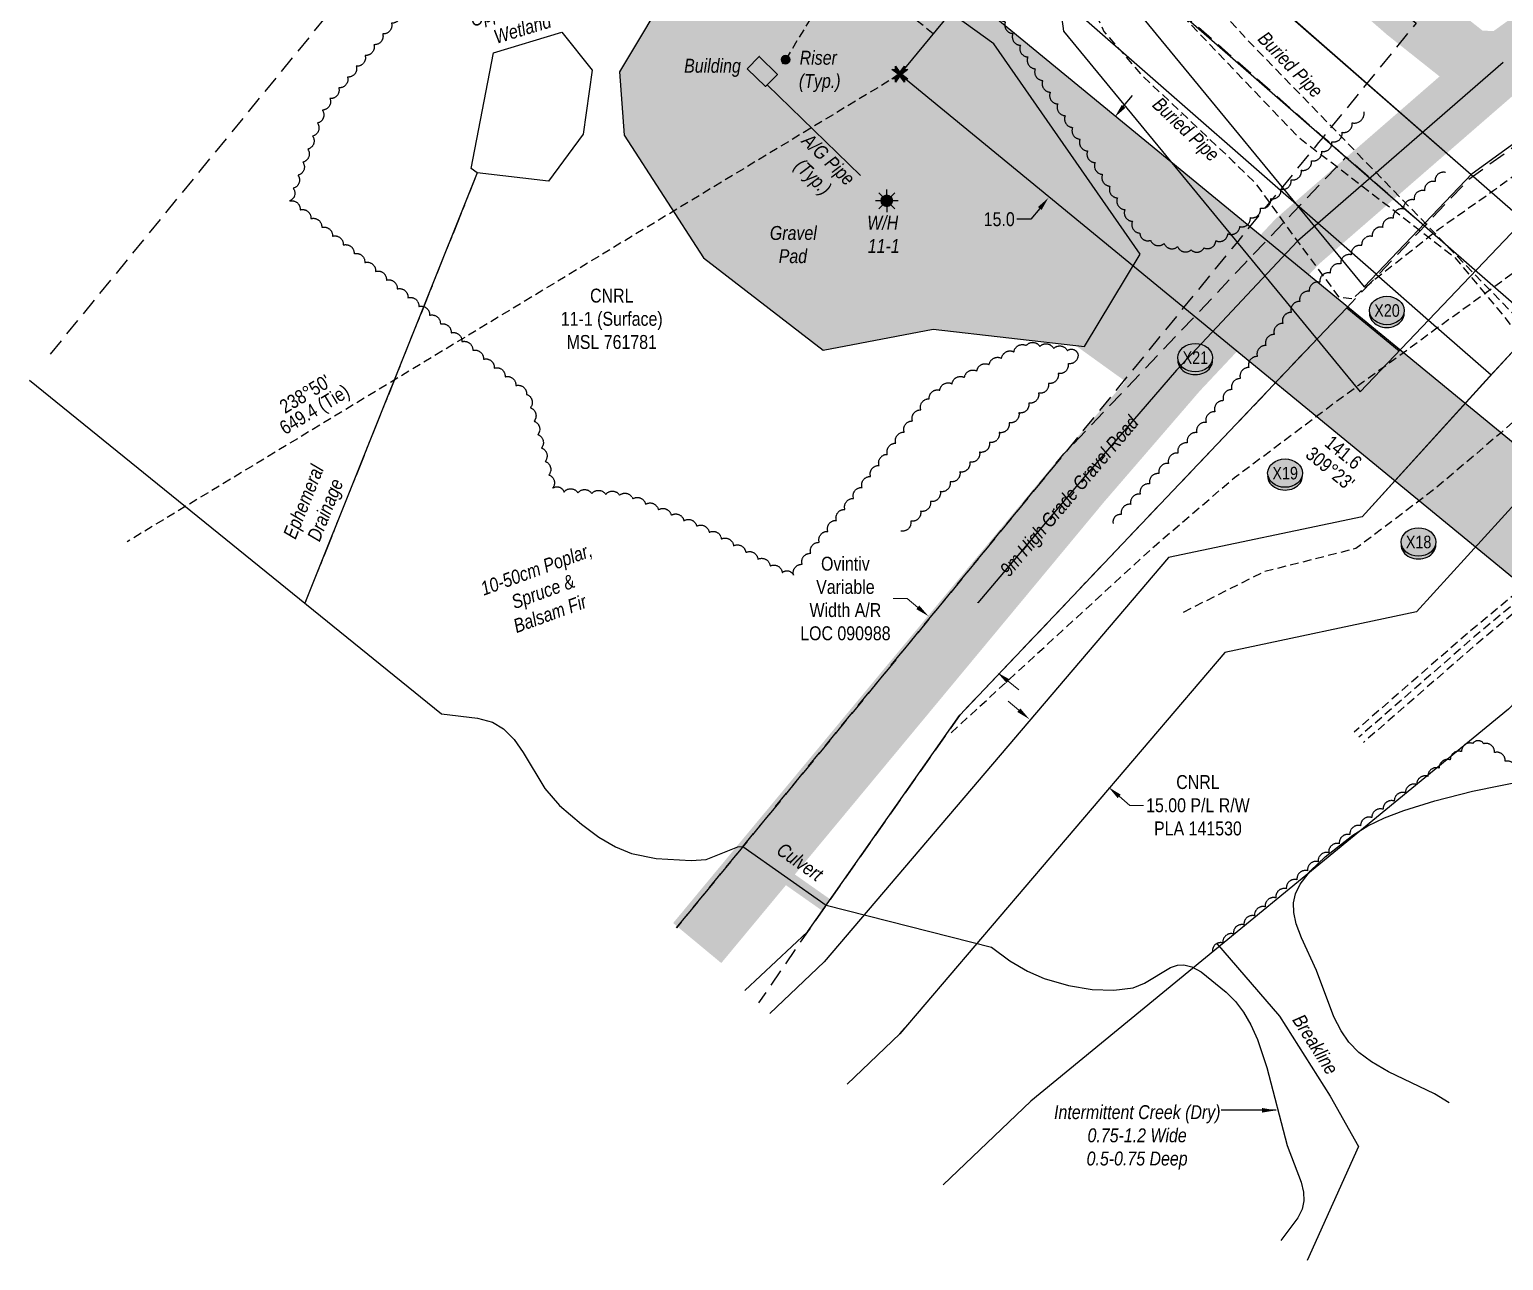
# Model space of a CAD drawing. Extents: x 391856 to 401992, y 6055951 to 6064954.
# Drawn here: x 391856 to 392916, y 6060136 to 6061021 of the extents above; entities that cross this region are included whole.
import ezdxf
from ezdxf.enums import TextEntityAlignment as Align

# ---------------------------------------------------------------- set-up
doc = ezdxf.new("R2010")
doc.units = 0
doc.header["$LTSCALE"] = 5
doc.header["$PDSIZE"] = 0.5
for name, pattern in [('0', [1, 1, 0]), ('foc-ACCESSROAD', [3.75, 2.5, -1.25]), ('foc-TIELINE', [1.875, 1.25, -0.625]), ('foc-TOPO-ephemeral', [6.25, 3.125, -0.625, 0.625, -0.625, 0.625, -0.625]), ('UG_PIPE', [1.875, 1.25, -0.625])]:
    doc.linetypes.add(name, pattern=pattern)
doc.layers.get('Defpoints').update_dxf_attribs({"color": 9})
for name, color, linetype, lineweight in [('AS-GENERAL', 48, 'Continuous', 18), ('C-RW-T', 13, 'Continuous', 9), ('C-WS-T', 13, 'Continuous', 9), ('F-AR-T', 190, 'Continuous', 9), ('F-WS-T', 190, 'Continuous', 9), ('T-TEXT', 48, 'Continuous', 18)]:
    doc.layers.add(name, color=color, linetype=linetype, lineweight=lineweight)
for name, color, linetype, true_color in [('AS-PIPE-AG', 7, 'Continuous', 0x7d00fa), ('AS-PIPE-AG-T', 7, 'Continuous', 0x7d00fa), ('AS-STRUCTURE-H', 7, 'Continuous', 0xa8a8a8), ('AS-STRUCTURE-T', 7, 'Continuous', 0x454545)]:
    doc.layers.add(name, color=color, linetype=linetype, true_color=true_color)
for name, color, linetype in [('AS-PIPE-UG', 44, 'UG_PIPE'), ('AS-PIPE-UG-T', 44, 'Continuous'), ('AS-ROADS', 254, 'Continuous'), ('AS-SYMBOL', 7, 'Continuous'), ('C-RW', 13, 'Continuous'), ('C-WS', 13, 'foc-ACCESSROAD'), ('C-WS-S', 8, 'Continuous'), ('F-AR', 190, 'foc-ACCESSROAD'), ('F-RW', 190, 'Continuous'), ('L-BD', 7, 'Continuous'), ('L-BD1', 253, 'Continuous'), ('L-MON', 1, 'Continuous'), ('L-TIE', 7, 'foc-TIELINE'), ('P-CROSSINGS', 250, 'Continuous'), ('P-PROPOSED', 10, 'Continuous'), ('P-PROPOSED-H', 21, 'Continuous'), ('P-TXT', 4, 'Continuous'), ('T-BUSH', 110, '0'), ('T-BUSH-T', 110, 'Continuous'), ('T-CREEK', 160, 'Continuous'), ('T-DRAW', 143, 'foc-TOPO-ephemeral'), ('T-SLOPE', 48, 'Continuous'), ('T-WATER-T', 170, 'Continuous'), ('WETLAND', 143, 'Continuous'), ('WETLAND-T', 146, 'Continuous')]:
    doc.layers.add(name, color=color, linetype=linetype)
doc.layers.add('AS-STRUCTURE', color=7, linetype='Continuous', lineweight=30, true_color=0x595959)
doc.styles.add('80CG', font='ARIALN.TTF', dxfattribs={"height": 10})
doc.styles.add('80L', font='ARIALN.TTF', dxfattribs={"height": 10})
doc.styles.add('Crossing', font='ARIALN.TTF', dxfattribs={"height": 10})
doc.styles.add('foc-LtypeFont', font='ARIALN.TTF', dxfattribs={"height": 7.35})
doc.linetypes.add('foc-TOPO-flowdirection-NOLINE', pattern='A,0,[">",foc-LtypeFont,S=0.3,R=0,X=0,Y=-0.945],-20,[">",foc-LtypeFont,S=0.3,R=0,X=0,Y=-0.945],0', length=20)
doc.dimstyles.new('Compass 5 000', dxfattribs={"dimscale": 5, "dimtxt": 9, "dimasz": 2, "dimexe": 0.2, "dimexo": 0.0625, "dimgap": 0.5, "dimtad": 0, "dimtih": 1, "dimtoh": 1, "dimzin": 0, "dimdsep": 46, "dimtxsty": '80CG', "dimcen": 0.1, "dimse1": 1, "dimse2": 1, "dimclrd": 256, "dimclrt": 256, "dimaunit": 1, "dimadec": 4, "dimazin": 0, "dimtfac": 0.06, "dimtofl": 0, "dimtmove": 0, "dimatfit": 1, "dimfxl": 0.2, "dimtolj": 1, "dimtzin": 0, "dimlwd": -1, "dimarcsym": 0})

# ---------------------------------------------------------------- blocks, each defined once
blk = doc.blocks.new('*D104')
at = {"layer": 'C-RW-T', "transparency": 16777216}
for p, q in [((392567.5, 6060531.6), (392559.9, 6060538.1)), ((392639.6, 6060469.7), (392647.2, 6060463.2)), ((392647.2, 6060463.2), (392657.2, 6060463.2))]:
    blk.add_line(p, q, dxfattribs=at)
for points in [[(392568.6, 6060532.8), (392566.4, 6060530.3), (392575.1, 6060525.1)], [(392640.7, 6060470.9), (392638.5, 6060468.4), (392632, 6060476.2)]]:
    blk.add_solid(points, dxfattribs=at)
at = {"layer": 'Defpoints', "color": 0, "transparency": 16777216}
for p in [(392591.1, 6060543.7), (392648, 6060494.8), (392632, 6060476.2)]:
    blk.add_point(p, dxfattribs=at)
at = {"layer": 'C-RW-T', "transparency": 16777216, "insert": (392696.2, 6060463.2), "char_height": 10, "attachment_point": 5, "style": '80CG'}
blk.add_mtext('\\A1;CNRL\\P15.00 P/L R/W\\PPLA 141530', dxfattribs=at)
blk = doc.blocks.new('*D110')
at = {"layer": 'Defpoints', "color": 0, "transparency": 16777216}
for p in [(392502.6, 6060599.1), (392502.6, 6060599.1), (392552, 6060558.7)]:
    blk.add_point(p, dxfattribs=at)
at = {"layer": 'F-AR-T', "transparency": 16777216}
for p, q in [((392487.1, 6060611.8), (392477.1, 6060611.8)), ((392494.9, 6060605.5), (392487.1, 6060611.8)), ((392559.8, 6060552.4), (392567.5, 6060546.1))]:
    blk.add_line(p, q, dxfattribs=at)
for points in [[(392495.9, 6060606.8), (392493.8, 6060604.2), (392502.6, 6060599.1)], [(392560.8, 6060553.7), (392558.7, 6060551.1), (392552, 6060558.7)]]:
    blk.add_solid(points, dxfattribs=at)
at = {"layer": 'F-AR-T', "transparency": 16777216, "insert": (392442.8, 6060611.8), "char_height": 10, "attachment_point": 5, "style": '80CG'}
blk.add_mtext('\\A1;Ovintiv\\PVariable\\PWidth A/R\\PLOC 090988', dxfattribs=at)
blk = doc.blocks.new('*D149')
at = {"layer": 'Defpoints', "color": 0, "transparency": 16777216}
for p in [(392684.1, 6060918.7), (392588.8, 6060899.9), (392636.5, 6060860.7)]:
    blk.add_point(p, dxfattribs=at)
at = {"layer": 'P-TXT', "transparency": 16777216}
for p, q in [((392642.8, 6060965.6), (392649.1, 6060973.3)), ((392582.5, 6060892.2), (392576.1, 6060884.4)), ((392576.1, 6060884.4), (392566.1, 6060884.4))]:
    blk.add_line(p, q, dxfattribs=at)
for points in [[(392641.5, 6060966.6), (392644.1, 6060964.5), (392636.4, 6060957.8)], [(392581.2, 6060893.2), (392583.8, 6060891.1), (392588.8, 6060899.9)]]:
    blk.add_solid(points, dxfattribs=at)
at = {"layer": 'P-TXT', "transparency": 16777216, "insert": (392553.4, 6060884.4), "char_height": 10, "attachment_point": 5, "style": '80CG'}
blk.add_mtext('\\A1;15.0', dxfattribs=at)
blk = doc.blocks.new('RISER')
h = blk.add_hatch(color=255)
h.dxf.hatch_style = 1
edge = h.paths.add_edge_path()
edge.add_arc((0, 0), 0.7, 0, 360)
blk.add_hatch(color=13).paths.add_polyline_path([(0.58, -0.15), (-0.58, -0.15, 0.774597)])
at = {"color": 13}
blk.add_line((-0.58, -0.15), (0.58, -0.15), dxfattribs=at)
blk.add_circle((0, 0), 0.6, dxfattribs=at)
blk = doc.blocks.new('GAS')
h = blk.add_hatch(color=255)
h.dxf.hatch_style = 1
edge = h.paths.add_edge_path()
edge.add_arc((0, 0), 0.9, 0, 360)
for p, q in [((-0.81, 0), (-1.62, 0)), ((-0.57, 0.57), (-1.14, 1.14)), ((0, 0.81), (0, 1.62)), ((0.57, 0.57), (1.14, 1.14)), ((1.62, 0), (0.81, 0)), ((-0.57, -0.57), (-1.14, -1.14)), ((0, -0.81), (0, -1.62)), ((1.14, -1.14), (0.57, -0.57))]:
    blk.add_line(p, q)
blk.add_circle((0, 0), 0.8)
blk = doc.blocks.new('TEMP')
h = blk.add_hatch(color=255)
h.dxf.hatch_style = 1
h.paths.add_polyline_path([(0, 0.25), (-0.67, 1.15), (-0.67, 0.67), (-1.15, 0.67), (-0.25, 0), (-1.15, -0.67), (-0.67, -0.67), (-0.67, -1.15), (0, -0.25), (0.67, -1.15), (0.67, -0.67), (1.15, -0.67), (0.25, 0), (1.15, 0.67), (0.67, 0.67), (0.67, 1.15)])
h.paths.add_polyline_path([(0.57, 0.85), (0.57, 0.57), (0.85, 0.57), (0.08, 0), (0.85, -0.57), (0.57, -0.57), (0.57, -0.85), (0, -0.08), (-0.57, -0.85), (-0.57, -0.57), (-0.85, -0.57), (-0.08, 0), (-0.85, 0.57), (-0.57, 0.57), (-0.57, 0.85), (0, 0.08)], flags=16)
h = blk.add_hatch(color=1)
h.dxf.hatch_style = 1
h.paths.add_polyline_path([(0, 0.08), (-0.57, 0.85), (-0.57, 0.57), (-0.85, 0.57), (-0.08, 0), (-0.85, -0.57), (-0.57, -0.57), (-0.57, -0.85), (0, -0.08), (0.57, -0.85), (0.57, -0.57), (0.85, -0.57), (0.08, 0), (0.85, 0.57), (0.57, 0.57), (0.57, 0.85)])
at = {"color": 1}
for p, q in [((-0.08, 0), (0.08, 0)), ((0, 0.08), (0, -0.08))]:
    blk.add_line(p, q, dxfattribs=at)
at = {"color": 255, "flags": 128}
blk.add_lwpolyline([(-0.25, 0), (-1.15, 0.67), (-0.67, 0.67), (-0.67, 1.15), (0, 0.25), (0.67, 1.15), (0.67, 0.67), (1.15, 0.67), (0.25, 0), (1.15, -0.67), (0.67, -0.67), (0.67, -1.15), (0, -0.25), (-0.67, -1.15), (-0.67, -0.67), (-1.15, -0.67)], close=True, dxfattribs=at)
at = {"color": 1, "flags": 128}
blk.add_lwpolyline([(-0.08, 0), (-0.85, 0.57), (-0.57, 0.57), (-0.57, 0.85), (0, 0.08), (0.57, 0.85), (0.57, 0.57), (0.85, 0.57), (0.08, 0), (0.85, -0.57), (0.57, -0.57), (0.57, -0.85), (0, -0.08), (-0.57, -0.85), (-0.57, -0.57), (-0.85, -0.57)], close=True, dxfattribs=at)
blk = doc.blocks.new('xing2')
h = blk.add_hatch(color=50)
h.dxf.hatch_style = 1
edge = h.paths.add_edge_path()
edge.add_ellipse((0, 0), major_axis=(-12.5, 0), ratio=0.816297, start_angle=0, end_angle=360)
h = blk.add_hatch(color=250)
h.dxf.hatch_style = 1
edge = h.paths.add_edge_path()
edge.add_ellipse((0, -2), major_axis=(-12.5, 0), ratio=0.816297, start_angle=0, end_angle=180)
edge.add_line((12.5, -2), (12.5, 0))
edge.add_ellipse((0, 0), major_axis=(-12.5, 0), ratio=0.816297, start_angle=0, end_angle=180, ccw=False)
edge.add_line((-12.5, 0), (-12.5, -2))
at = {"color": 250}
blk.add_ellipse((0, 0), major_axis=(-12.5, 0), ratio=0.816297, dxfattribs=at)
blk.add_ellipse((0, -2), major_axis=(-12.5, 0), ratio=0.816297, start_param=0, end_param=3.141593, dxfattribs=at)
at = {"color": 250, "style": 'Crossing'}
blk.add_attdef('CROSSING', text='', height=9, dxfattribs=at).set_placement((0.1, 0), align=Align.MIDDLE_CENTER)
at = {"color": 250, "style": 'Crossing', "flags": 1}
for tag, p in [('OWNER', (0.1, -12.5)), ('DESCRIPTION', (0.1, -25.8)), ('LOCATION', (0.1, -39.3)), ('DWG_REF', (0.1, -52.8))]:
    blk.add_attdef(tag, text='', height=9, dxfattribs=at).set_placement(p, align=Align.MIDDLE_CENTER)

msp = doc.modelspace()

# ---------------------------------------------------------------- hatches: boundary and pattern name
at = {"layer": 'AS-ROADS'}
h = msp.add_hatch(color=256, dxfattribs=at)
h.dxf.hatch_style = 1
h.paths.add_polyline_path([(392614.743, 6060793.041), (392654.613, 6060859.394), (392549.432, 6061010.395), (392494.907, 6061049.975), (392419.167, 6061103.981), (392361.075, 6061095.053), (392320.134, 6061057.003), (392280.334, 6060990.377), (392283.755, 6060944.885), (392340.757, 6060856.781), (392426.725, 6060790.33), (392505.781, 6060805.336)])
at = {"layer": 'AS-STRUCTURE-H'}
h = msp.add_hatch(color=256, dxfattribs=at)
h.dxf.hatch_style = 1
h.paths.add_polyline_path([(392372.189, 6060992.638), (392380.933, 6061001.456), (392393.888, 6060988.411), (392385.349, 6060979.928)])
at = {"layer": 'P-PROPOSED-H'}
h = msp.add_hatch(color=256, dxfattribs=at)
h.dxf.hatch_style = 1
h.paths.add_polyline_path([(394050.214, 6061603.615), (394006.097, 6061664.267), (393768.327, 6061491.32), (393891.37, 6061321.399), (393558.245, 6061079.499), (393605.71, 6060957.896), (393075.864, 6060696.446), (393023.159, 6060641.287), (392529.649, 6061046.609), (392482.049, 6060988.651), (393029.321, 6060539.174), (393120.935, 6060635.052), (393700.591, 6060921.081), (393649.164, 6061052.833), (393996.045, 6061304.721), (393872.967, 6061474.69)])

# ---------------------------------------------------------------- linework, layer by layer
at = {"layer": 'AS-GENERAL', "const_width": 10, "flags": 128}
msp.add_lwpolyline([(392369.196, 6060433.604), (392429.055, 6060391.551)], dxfattribs=at)
at = {"layer": 'AS-PIPE-AG', "flags": 128}
for points in [[(392399.79, 6060999.086), (392397.359, 6060996.214)], [(392399.79, 6060999.061), (392397.359, 6060996.189)], [(392386.535, 6060981.054), (392453.736, 6060915.913)]]:
    msp.add_lwpolyline(points, dxfattribs=at)
at = {"layer": 'AS-PIPE-UG', "flags": 128}
for points in [[(392460.178, 6061283.42), (392533.627, 6061221.672), (392644.245, 6061105.537), (392677.757, 6061072.344), (392730.828, 6061014.291), (392789.866, 6060953.473), (392947.092, 6060791.26), (392967.539, 6060780.596), (393002.918, 6060806.161)], [(392450.029, 6061272.441), (392506.056, 6061216.695), (392566.975, 6061156.762), (392630.509, 6061094.698), (392689.457, 6061025.956), (392689.457, 6061025.981), (392768.858, 6060943.019), (392768.988, 6060943.039), (392880.681, 6060857.241), (392911.148, 6060820.717), (392938.118, 6060786.969), (392945.751, 6060773.373), (392942.07, 6060755.696), (392913.198, 6060730.307), (392866.811, 6060690.816), (392809.713, 6060647.71), (392743.663, 6060631.043), (392685.275, 6060601.722)], [(392581.155, 6061209.477), (392502.375, 6061124.074), (392446.393, 6061061.455), (392416.657, 6061026.906), (392399.835, 6060999.041)], [(392596.851, 6061187.353), (392609.546, 6061067.527), (392613.468, 6061055.592), (392618.9, 6061039.496), (392628.643, 6061019.408), (392655.644, 6060988.176), (392721.414, 6060926.147), (392737.18, 6060910.796), (392766.797, 6060869.926), (392797.479, 6060828.43), (392807.678, 6060827.414), (392812.36, 6060831.891), (392822.989, 6060840.904), (392869.251, 6060877.398), (392909.007, 6060905.244), (392949.037, 6060935.066)], [(392505.849, 6061017.63), (392486.53, 6061033.497), (392558.575, 6061121.218)], [(392518.816, 6060515.414), (392664.707, 6060649.275), (392722.61, 6060698.799), (392794.898, 6060752.94), (392815.196, 6060767.711), (392868.051, 6060806.296), (392999.242, 6060901.293), (393071.27, 6060949.917)], [(393241.62, 6060951.977), (393267.295, 6060919.78), (393278.565, 6060903.033), (393285.037, 6060887.732), (393283.367, 6060874.252), (393278.83, 6060867.915), (393268.231, 6060860.422), (393229.031, 6060846.106), (393173.534, 6060805.346), (393064.552, 6060725.825), (393006.239, 6060682.928), (392962.978, 6060647.199), (392891.59, 6060588.142), (392808.563, 6060515.909)], [(393245.53, 6060955.095), (393271.331, 6060922.739), (393282.982, 6060905.425), (393290.164, 6060888.447), (393288.172, 6060872.376), (393282.405, 6060864.319), (393270.572, 6060855.954), (393231.416, 6060841.654), (393176.488, 6060801.311), (393067.507, 6060721.792), (393009.315, 6060678.984), (392966.162, 6060643.344), (392894.825, 6060584.329), (392811.845, 6060512.137)], [(393249.439, 6060958.212), (393275.366, 6060925.698), (393287.399, 6060907.817), (393295.291, 6060889.161), (393292.978, 6060870.499), (393285.979, 6060860.723), (393272.914, 6060851.486), (393233.801, 6060837.202), (393179.441, 6060797.277), (393070.462, 6060717.758), (393012.391, 6060675.039), (392969.346, 6060639.489), (392898.06, 6060580.516), (392815.127, 6060508.364)]]:
    msp.add_lwpolyline(points, dxfattribs=at)
at = {"layer": 'AS-ROADS', "flags": 128}
for points, const_width in [([(392915.644, 6060996.96), (393950.876, 6061740.185)], 45), ([(392915.644, 6060996.985), (392892.692, 6060997.688), (392846.621, 6061034.27), (392294.905, 6061514.645)], 45), ([(392915.644, 6060996.96), (392767.797, 6060868.615), (392680.799, 6060776.004), (392611.512, 6060695.738), (392336.277, 6060364.212)], 45), ([(392689.137, 6060781.691), (392600.583, 6060845.411)], 75)]:
    msp.add_lwpolyline(points, dxfattribs=dict(at, const_width=const_width))
msp.add_lwpolyline([(392614.743, 6060793.041), (392654.613, 6060859.394), (392549.432, 6061010.395), (392494.907, 6061049.975), (392419.167, 6061103.981), (392361.075, 6061095.053), (392320.134, 6061057.003), (392280.334, 6060990.377), (392283.755, 6060944.885), (392340.757, 6060856.781), (392426.725, 6060790.33), (392505.781, 6060805.336)], close=True, dxfattribs=at)
msp.add_lwpolyline([(392915.644, 6060996.96), (392915.644, 6060996.985), (392767.797, 6060868.615), (392767.802, 6060868.64), (392680.799, 6060776.004), (392680.799, 6060776.029), (392611.512, 6060695.738), (392611.517, 6060695.763), (392538.108, 6060608.84), (392538.108, 6060608.865)], dxfattribs=at)
at = {"layer": 'AS-STRUCTURE', "flags": 128}
msp.add_lwpolyline([(392372.189, 6060992.638), (392380.933, 6061001.456), (392393.888, 6060988.411), (392385.349, 6060979.928)], close=True, dxfattribs=at)
at = {"layer": 'C-RW'}
for p, q in [((392824.369, 6060844.901), (392376.072, 6061237.09)), ((392824.369, 6060844.901), (392861.993, 6060811.986)), ((392861.993, 6060811.986), (392907.096, 6060772.528))]:
    msp.add_line(p, q, dxfattribs=at)
for points in [[(393976.986, 6061704.289), (393678.072, 6061486.866), (393786.417, 6061337.242), (393516.7, 6061141.384), (393375.101, 6061038.699), (392969.171, 6060838.896), (392942.102, 6060810.609), (392908.128, 6060773.789), (392814.181, 6060670.627), (392675.146, 6060641.233), (392427.45, 6060350.718)], [(394006.397, 6061663.854), (393768.049, 6061490.486), (393891.092, 6061320.565), (393560.769, 6061080.697), (393413.957, 6060974.231), (393014.19, 6060777.462), (392996.76, 6060759.248), (392963.415, 6060723.109), (392853.351, 6060602.251), (392715.626, 6060573.133), (392481.938, 6060299.017)], [(393560.769, 6061080.667), (393413.957, 6060974.231), (393014.19, 6060777.462), (392996.76, 6060759.248), (392408.145, 6061273.336), (392441.035, 6061310.995), (392977.104, 6060842.801), (393375.106, 6061038.701), (393516.747, 6061141.388)], [(392388.58, 6060313.647), (392427.45, 6060350.718)], [(392481.938, 6060299.017), (392444.026, 6060262.855)]]:
    msp.add_lwpolyline(points, dxfattribs=at)
at = {"layer": 'C-RW', "flags": 128}
msp.add_lwpolyline([(392575.838, 6061194.046), (392892.676, 6060916.539), (392893.395, 6060917.293), (393358.513, 6061254.598), (393976.966, 6061704.317)], dxfattribs=at)
at = {"layer": 'C-WS', "flags": 128}
msp.add_lwpolyline([(391871.37, 6060787.442), (392284.687, 6061293.194), (392328.076, 6061346.073), (392354.866, 6061379.052), (392381.133, 6061411.2), (392853.156, 6061025.442), (392814.613, 6060978.306), (392786.222, 6060943.52), (392782.964, 6060939.55), (392764.545, 6060917.082), (392752.933, 6060902.87), (392751.265, 6060900.839), (392724.837, 6060868.519), (392720.609, 6060863.35), (392708.7, 6060848.785), (392614.067, 6060733.053), (392599.915, 6060715.753), (392351.501, 6060411.964), (392321.416, 6060375.174)], dxfattribs=at)
at = {"layer": 'F-AR', "flags": 128}
for points in [[(393978.446, 6061702.282), (393868.419, 6061622.419), (393675.118, 6061482.018), (393614.407, 6061437.957), (393553.586, 6061393.891), (393460.029, 6061325.976), (393419.63, 6061296.661), (393356.946, 6061251.159), (393335.957, 6061235.927), (393225.181, 6061155.514), (393164.466, 6061111.443), (393083.55, 6061052.712), (392890.231, 6060912.392), (392859.035, 6060879.532), (392802.642, 6060929.096), (392786.222, 6060943.52), (392639.257, 6061072.647), (392582.035, 6061122.923), (392409.297, 6061274.703), (392328.076, 6061346.073), (392225.426, 6061436.267)], [(392321.416, 6060375.174), (392351.501, 6060411.964), (392599.915, 6060715.753), (392729.691, 6060852.324), (392764.44, 6060889.075), (392799.163, 6060925.432), (392802.642, 6060929.096), (392859.035, 6060879.532), (392855.89, 6060876.08), (392821.546, 6060839.85), (392812.427, 6060830.513), (392803.238, 6060820.846), (392777.725, 6060793.993), (392524.797, 6060527.829), (392415.517, 6060372.282), (392380.364, 6060321.173)]]:
    msp.add_lwpolyline(points, dxfattribs=at)
at = {"layer": 'F-RW'}
for points in [[(392633.382, 6061143.002), (392647.329, 6061040.45), (392815.644, 6060835.832), (392893.395, 6060917.293), (393358.513, 6061254.598), (393761.894, 6060221.082)], [(392575.977, 6061194.071), (392599.697, 6061019.648), (392780.842, 6060799.433), (392812.865, 6060760.504), (392926.427, 6060879.483), (393335.469, 6061176.122), (393715.33, 6060202.868)], [(393368.783, 6060840.289), (393075.586, 6060695.611), (392919.455, 6060532.213), (392575.979, 6060250.581)], [(392444.026, 6060262.855), (392481.938, 6060299.017), (392485.274, 6060302.903)], [(392575.979, 6060250.581), (392513.037, 6060190.526)]]:
    msp.add_lwpolyline(points, dxfattribs=at)
at = {"layer": 'F-RW', "flags": 128}
for points in [[(393295.06, 6061073.006), (393295.06, 6061073.006), (393295.06, 6061073.006), (393233.412, 6061025.578), (393229.092, 6061022.441), (393148.172, 6060963.717), (393132.185, 6060952.112), (392991.485, 6060849.879), (392969.171, 6060838.896), (392940.251, 6060808.602), (392903.245, 6060768.426), (392814.181, 6060670.627), (392675.146, 6060641.233), (392427.45, 6060350.718), (392388.58, 6060313.647)], [(392370.496, 6060330.213), (392415.517, 6060372.282), (392524.797, 6060527.829), (392777.725, 6060793.993), (392803.238, 6060820.846), (392840.92, 6060789.897)]]:
    msp.add_lwpolyline(points, dxfattribs=at)
at = {"layer": 'L-TIE', "flags": 128}
msp.add_lwpolyline([(392482.049, 6060988.651), (391926.405, 6060652.614)], dxfattribs=at)
at = {"layer": 'P-PROPOSED', "flags": 128}
msp.add_lwpolyline([(394006.097, 6061664.267), (393768.327, 6061491.32), (393891.37, 6061321.399), (393558.245, 6061079.499), (393605.71, 6060957.896), (393075.864, 6060696.446), (393023.159, 6060641.287), (392529.649, 6061046.609), (392482.049, 6060988.651), (393029.321, 6060539.174), (393120.935, 6060635.052), (393700.591, 6060921.081), (393649.164, 6061052.833), (393996.045, 6061304.721), (393872.967, 6061474.69), (394050.214, 6061603.615)], dxfattribs=at)
at = {"layer": 'T-BUSH', "flags": 128}
for points in [[(392217.988, 6061272.804, -0.52056705), (392224.832, 6061265.513, -0.52056705), (392231.676, 6061258.221, -0.52056705), (392238.519, 6061250.93, -0.52056705), (392245.363, 6061243.639, -0.52056705), (392243.969, 6061235.711, -0.52056705), (392238.326, 6061227.455, -0.52056705), (392232.684, 6061219.199, -0.52056705), (392227.041, 6061210.943, -0.52056705), (392221.399, 6061202.687, -0.52056705), (392215.756, 6061194.431, -0.52056705), (392210.114, 6061186.175, -0.52056705), (392204.471, 6061177.919, -0.52056705), (392198.829, 6061169.663, -0.52056705), (392193.186, 6061161.407, -0.52056705), (392187.544, 6061153.151, -0.52056705), (392181.901, 6061144.895, -0.52056705), (392176.258, 6061136.638, -0.52056705), (392170.616, 6061128.382, -0.52056705), (392164.973, 6061120.126, -0.52056705), (392159.331, 6061111.87, -0.52056705), (392153.688, 6061103.614, -0.52056705), (392148.046, 6061095.358, -0.52056705), (392149.51, 6061087.399, -0.52056705), (392155.821, 6061079.643, -0.52056705), (392154.422, 6061071.889, -0.52056705), (392148.104, 6061064.138, -0.52056705), (392141.786, 6061056.386, -0.52056705), (392135.468, 6061048.635, -0.52056705), (392129.15, 6061040.883, -0.52056705), (392122.833, 6061033.132, -0.52056705), (392116.515, 6061025.38, -0.52056705), (392110.197, 6061017.629, -0.52056705), (392103.879, 6061009.877, -0.52056705), (392097.561, 6061002.126, -0.52056705), (392091.244, 6060994.374, -0.52056705), (392084.926, 6060986.623, -0.52056705), (392078.608, 6060978.872, -0.52056705), (392072.29, 6060971.12, -0.52056705), (392066.843, 6060962.869, -0.52056705), (392063.34, 6060953.503, -0.52056705), (392059.838, 6060944.136, -0.52056705), (392056.335, 6060934.77, -0.52056705), (392052.833, 6060925.403, -0.52056705), (392049.33, 6060916.036, -0.52056705), (392045.828, 6060906.67, -0.52056705), (392043.109, 6060897.516, -0.52056705), (392050.862, 6060891.2, -0.52056705), (392058.615, 6060884.884, -0.52056705), (392066.368, 6060878.567, -0.52056705), (392074.121, 6060872.251, -0.52056705), (392081.873, 6060865.935, -0.52056705), (392089.626, 6060859.619, -0.52056705), (392097.379, 6060853.303, -0.52056705), (392105.132, 6060846.987, -0.52056705), (392112.885, 6060840.671, -0.52056705), (392120.638, 6060834.355, -0.52056705), (392128.391, 6060828.038, -0.52056705), (392136.143, 6060821.722, -0.52056705), (392143.896, 6060815.406, -0.52056705), (392151.649, 6060809.09, -0.52056705), (392159.402, 6060802.774, -0.52056705), (392167.155, 6060796.458, -0.52056705), (392174.908, 6060790.142, -0.52056705), (392182.66, 6060783.826, -0.52056705), (392190.413, 6060777.509, -0.52056705), (392198.166, 6060771.193, -0.52056705), (392205.919, 6060764.877, -0.52056705), (392213.672, 6060758.561, -0.52056705), (392216.364, 6060748.945, -0.52056705), (392219.016, 6060739.303, -0.52056705), (392221.669, 6060729.661, -0.52056705), (392224.322, 6060720.02, -0.52056705), (392226.975, 6060710.378, -0.52056705), (392229.628, 6060700.736, -0.52056705), (392232.281, 6060691.095, -0.52056705), (392240.538, 6060688.391, -0.52056705), (392250.522, 6060687.826, -0.52056705), (392260.506, 6060687.261, -0.52056705), (392270.49, 6060686.696, -0.52056705), (392280.474, 6060686.13, -0.52056705), (392289.991, 6060683.587, -0.52056705), (392299.177, 6060679.634, -0.52056705), (392308.362, 6060675.681, -0.52056705), (392317.548, 6060671.728, -0.52056705), (392326.734, 6060667.775, -0.52056705), (392335.919, 6060663.822, -0.52056705), (392344.918, 6060659.488, -0.52056705), (392353.668, 6060654.647, -0.52056705), (392362.418, 6060649.806, -0.52056705), (392371.168, 6060644.965, -0.52056705), (392379.918, 6060640.124, -0.52056705), (392388.668, 6060635.283, -0.52056705), (392397.418, 6060630.441, -0.52056705), (392405.563, 6060628.565, -0.52056705), (392411.713, 6060636.45, -0.52056705), (392417.864, 6060644.335, -0.52056705), (392424.014, 6060652.22, -0.52056705), (392430.165, 6060660.105, -0.52056705), (392436.315, 6060667.989, -0.52056705), (392442.466, 6060675.874, -0.52056705), (392448.616, 6060683.759, -0.52056705), (392454.767, 6060691.644, -0.52056705), (392460.917, 6060699.529, -0.52056705), (392467.014, 6060707.455, -0.52056705), (392473.02, 6060715.45, -0.52056705), (392479.026, 6060723.446, -0.52056705), (392485.033, 6060731.441, -0.52056705), (392491.039, 6060739.436, -0.52056705), (392497.045, 6060747.432, -0.52056705), (392503.051, 6060755.427, -0.52056705), (392510.626, 6060761.566, -0.52056705), (392519.511, 6060766.154, -0.52056705), (392528.397, 6060770.741, -0.52056705), (392537.283, 6060775.328, -0.52056705), (392546.169, 6060779.916, -0.52056705), (392555.054, 6060784.503, -0.52056705), (392563.94, 6060789.091, -0.52056705), (392572.826, 6060793.678, -0.52056705), (392582.564, 6060793.037, -0.52056705), (392592.446, 6060791.509, -0.52056705), (392602.329, 6060789.981, -0.52056705), (392609.935, 6060787.708, -0.52056705), (392602.868, 6060780.633, -0.52056705), (392595.8, 6060773.559, -0.52056705), (392588.733, 6060766.484, -0.52056705), (392581.666, 6060759.409, -0.52056705), (392574.598, 6060752.334, -0.52056705), (392567.531, 6060745.259, -0.52056705), (392560.464, 6060738.185, -0.52056705), (392553.396, 6060731.11, -0.52056705), (392546.329, 6060724.035, -0.52056705), (392539.262, 6060716.96, -0.52056705), (392532.194, 6060709.885, -0.52056705), (392525.127, 6060702.811, -0.52056705), (392518.06, 6060695.736, -0.52056705), (392510.992, 6060688.661, -0.52056705), (392503.925, 6060681.586, -0.52056705), (392496.858, 6060674.511, -0.52056705), (392489.791, 6060667.437, -0.52056705), (392482.685, 6060660.324, -0.52056705)], [(392663.537, 6061185.351, 0.52056705), (392654.39, 6061181.31, 0.52056705), (392645.243, 6061177.268, 0.52056705), (392636.096, 6061173.227, 0.52056705), (392626.949, 6061169.185, 0.52056705), (392617.802, 6061165.144, 0.52056705), (392608.655, 6061161.102, 0.52056705), (392599.508, 6061157.061, 0.52056705), (392590.361, 6061153.019, 0.52056705), (392582.203, 6061147.83, 0.52056705), (392576.855, 6061139.381, 0.52056705), (392571.506, 6061130.931, 0.52056705), (392566.158, 6061122.482, 0.52056705), (392560.809, 6061114.032, 0.52056705), (392555.461, 6061105.583, 0.52056705), (392550.112, 6061097.133, 0.52056705), (392544.764, 6061088.684, 0.52056705), (392539.416, 6061080.234, 0.52056705), (392536.686, 6061071.592, 0.52056705), (392540.74, 6061062.451, 0.52056705), (392544.794, 6061053.31, 0.52056705), (392548.849, 6061044.168, 0.52056705), (392552.903, 6061035.027, 0.52056705), (392557.833, 6061026.355, 0.52056705), (392563.201, 6061017.918, 0.52056705), (392568.57, 6061009.482, 0.52056705), (392573.938, 6061001.045, 0.52056705), (392579.307, 6060992.608, 0.52056705), (392584.676, 6060984.171, 0.52056705), (392590.044, 6060975.735, 0.52056705), (392595.413, 6060967.298, 0.52056705), (392600.782, 6060958.861, 0.52056705), (392606.15, 6060950.425, 0.52056705), (392611.519, 6060941.988, 0.52056705), (392616.887, 6060933.551, 0.52056705), (392622.256, 6060925.115, 0.52056705), (392627.625, 6060916.678, 0.52056705), (392632.993, 6060908.241, 0.52056705), (392638.362, 6060899.804, 0.52056705), (392643.731, 6060891.368, 0.52056705), (392649.099, 6060882.931, 0.52056705), (392654.468, 6060874.494, 0.52056705), (392662.151, 6060869.318, 0.52056705), (392671.887, 6060867.032, 0.52056705), (392681.622, 6060864.746, 0.52056705), (392691.357, 6060862.46, 0.52056705), (392700.528, 6060863.857, 0.52056705), (392709.133, 6060868.952, 0.52056705), (392717.737, 6060874.047, 0.52056705), (392726.342, 6060879.142, 0.52056705), (392733.91, 6060885.624, 0.52056705), (392741.233, 6060892.434, 0.52056705), (392748.555, 6060899.244, 0.52056705), (392755.878, 6060906.054, 0.52056705), (392763.201, 6060912.864, 0.52056705), (392770.524, 6060919.674, 0.52056705), (392777.847, 6060926.484, 0.52056705), (392785.17, 6060933.294, 0.52056705), (392792.492, 6060940.104, 0.52056705), (392799.815, 6060946.914, 0.52056705), (392807.138, 6060953.724, 0.52056705), (392815.659, 6060961.648, 0.52056705)], [(392874.21, 6060918.06, 0.52056705), (392866.676, 6060911.485, 0.52056705), (392859.142, 6060904.909, 0.52056705), (392851.607, 6060898.334, 0.52056705), (392844.073, 6060891.759, 0.52056705), (392836.539, 6060885.183, 0.52056705), (392829.004, 6060878.608, 0.52056705), (392821.47, 6060872.033, 0.52056705), (392813.936, 6060865.457, 0.52056705), (392806.402, 6060858.882, 0.52056705), (392798.867, 6060852.307, 0.52056705), (392791.333, 6060845.732, 0.52056705), (392783.799, 6060839.156, 0.52056705), (392776.264, 6060832.581, 0.52056705), (392769.424, 6060825.353, 0.52056705), (392763.324, 6060817.429, 0.52056705), (392757.223, 6060809.506, 0.52056705), (392751.122, 6060801.582, 0.52056705), (392745.022, 6060793.659, 0.52056705), (392738.921, 6060785.736, 0.52056705), (392732.82, 6060777.812, 0.52056705), (392726.719, 6060769.889, 0.52056705), (392720.619, 6060761.965, 0.52056705), (392714.518, 6060754.042, 0.52056705), (392708.417, 6060746.118, 0.52056705), (392702.111, 6060738.368, 0.52056705), (392695.337, 6060731.012, 0.52056705), (392688.562, 6060723.657, 0.52056705), (392681.787, 6060716.301, 0.52056705), (392675.013, 6060708.945, 0.52056705), (392668.238, 6060701.59, 0.52056705), (392661.463, 6060694.234, 0.52056705), (392654.689, 6060686.879, 0.52056705), (392647.914, 6060679.523, 0.52056705), (392641.14, 6060672.168, 0.52056705), (392635.252, 6060665.775, 0.52056705)], [(393394.672, 6060610.545, 0.52056705), (393390.703, 6060619.724, 0.52056705), (393386.734, 6060628.902, 0.52056705), (393382.766, 6060638.081, 0.52056705), (393378.797, 6060647.26, 0.52056705), (393374.828, 6060656.439, 0.52056705), (393370.859, 6060665.617, 0.52056705), (393363.154, 6060669.718, 0.52056705), (393353.21, 6060670.776, 0.52056705), (393344.914, 6060673.903, 0.52056705), (393341.662, 6060683.36, 0.52056705), (393338.409, 6060692.816, 0.52056705), (393335.156, 6060702.272, 0.52056705), (393331.301, 6060710.294, 0.52056705), (393322.273, 6060705.995, 0.52056705), (393313.244, 6060701.696, 0.52056705), (393304.216, 6060697.396, 0.52056705), (393295.187, 6060693.097, 0.52056705), (393286.158, 6060688.797, 0.52056705), (393277.13, 6060684.498, 0.52056705), (393268.101, 6060680.198, 0.52056705), (393260.772, 6060674.363, 0.52056705), (393257.4, 6060664.948, 0.52056705), (393250.645, 6060657.688, 0.52056705), (393243.542, 6060650.649, 0.52056705), (393236.438, 6060643.611, 0.52056705), (393229.335, 6060636.572, 0.52056705), (393222.232, 6060629.533, 0.52056705), (393217.791, 6060621.738, 0.52056705), (393220.128, 6060612.015, 0.52056705), (393222.465, 6060602.291, 0.52056705), (393218.262, 6060595.685, 0.52056705), (393209.238, 6060591.375, 0.52056705), (393200.214, 6060587.066, 0.52056705), (393191.191, 6060582.756, 0.52056705), (393182.167, 6060578.447, 0.52056705), (393173.143, 6060574.137, 0.52056705), (393164.119, 6060569.828, 0.52056705), (393155.096, 6060565.518, 0.52056705), (393146.072, 6060561.208, 0.52056705), (393137.048, 6060556.899, 0.52056705), (393128.272, 6060553.898, 0.52056705), (393121.444, 6060561.204, 0.52056705), (393114.616, 6060568.51, 0.52056705), (393107.788, 6060575.816, 0.52056705), (393100.96, 6060583.122, 0.52056705), (393094.132, 6060590.428, 0.52056705), (393087.304, 6060597.734, 0.52056705), (393080.476, 6060605.04, 0.52056705), (393072.603, 6060603.064, 0.52056705), (393064.322, 6060597.459, 0.52056705), (393056.04, 6060591.854, 0.52056705), (393047.759, 6060586.248, 0.52056705), (393039.478, 6060580.643, 0.52056705), (393031.576, 6060574.527, 0.52056705), (393023.819, 6060568.215, 0.52056705), (393016.063, 6060561.903, 0.52056705), (393008.307, 6060555.592, 0.52056705), (393000.55, 6060549.28, 0.52056705), (392994.558, 6060541.513, 0.52056705), (392989.834, 6060532.699, 0.52056705), (392985.111, 6060523.884, 0.52056705), (392979.067, 6060516.158, 0.52056705), (392971.321, 6060509.834, 0.52056705), (392963.575, 6060503.509, 0.52056705), (392955.829, 6060497.185, 0.52056705), (392948.082, 6060490.86, 0.52056705), (392940.336, 6060484.536, 0.52056705), (392932.594, 6060482.124, 0.52056705), (392924.859, 6060488.462, 0.52056705), (392917.125, 6060494.801, 0.52056705), (392909.39, 6060501.139, 0.52056705), (392901.655, 6060507.478, 0.52056705), (392893.757, 6060507.7, 0.52056705), (392885.695, 6060501.784, 0.52056705), (392877.633, 6060495.868, 0.52056705), (392869.57, 6060489.952, 0.52056705), (392861.508, 6060484.036, 0.52056705), (392853.446, 6060478.12, 0.52056705), (392845.383, 6060472.204, 0.52056705), (392837.321, 6060466.288, 0.52056705), (392829.259, 6060460.372, 0.52056705), (392821.197, 6060454.456, 0.52056705), (392813.134, 6060448.54, 0.52056705), (392805.46, 6060442.134, 0.52056705), (392797.846, 6060435.65, 0.52056705), (392790.233, 6060429.167, 0.52056705), (392782.619, 6060422.683, 0.52056705), (392775.006, 6060416.2, 0.52056705), (392767.392, 6060409.716, 0.52056705), (392759.779, 6060403.233, 0.52056705), (392752.166, 6060396.749, 0.52056705), (392744.552, 6060390.266, 0.52056705), (392736.939, 6060383.782, 0.52056705), (392729.325, 6060377.299, 0.52056705), (392721.712, 6060370.815, 0.52056705), (392714.098, 6060364.332, 0.52056705), (392706.633, 6060357.975, 0.52056705)]]:
    msp.add_lwpolyline(points, format="xyb", dxfattribs=at)
at = {"layer": 'T-CREEK', "linetype": 'foc-TOPO-flowdirection-NOLINE', "flags": 128}
msp.add_lwpolyline([(391856.304, 6060768.852), (392152.373, 6060528.911), (392178.331, 6060525.834), (392189.025, 6060522.981), (392197.115, 6060518.128), (392204.675, 6060510.431), (392211.101, 6060501.284), (392226.831, 6060475.258), (392237.299, 6060463.038), (392253.063, 6060449.594), (392265.682, 6060440.276), (392277.576, 6060433.298), (392288.932, 6060428.614), (392306.874, 6060424.917), (392331.874, 6060423.547), (392342.786, 6060424.167), (392365.454, 6060433.468), (392369.196, 6060433.604), (392429.055, 6060391.551), (392547.735, 6060361.215), (392560.98, 6060351.555), (392573.646, 6060343.994), (392585.617, 6060338.78), (392603.176, 6060333.69), (392620.167, 6060330.82), (392635.806, 6060330.298), (392649.775, 6060332.127), (392657.73, 6060335.316), (392676.498, 6060346.568), (392681.5, 6060348.27), (392685.962, 6060348.553), (392691.906, 6060347.028), (392698.522, 6060343.528), (392716.478, 6060328.917), (392723.114, 6060322.284), (392729.037, 6060314.477), (392734.308, 6060305.418), (392739.027, 6060294.939), (392745.711, 6060274.679), (392760.313, 6060218.664), (392770.478, 6060192.392), (392772.12, 6060185.222), (392772.374, 6060178.96), (392771.103, 6060173.049), (392768.08, 6060166.745), (392755.723, 6060150.334)], dxfattribs=at)
at = {"layer": 'T-CREEK', "flags": 128}
msp.add_lwpolyline([(391856.304, 6060768.852), (392152.373, 6060528.911), (392178.331, 6060525.834), (392189.025, 6060522.981), (392197.115, 6060518.128), (392204.675, 6060510.431), (392211.101, 6060501.284), (392226.831, 6060475.258), (392237.299, 6060463.038), (392253.063, 6060449.594), (392265.682, 6060440.276), (392277.576, 6060433.298), (392288.932, 6060428.614), (392306.874, 6060424.917), (392331.874, 6060423.547), (392342.786, 6060424.167), (392365.454, 6060433.468), (392369.196, 6060433.604), (392429.055, 6060391.551), (392547.735, 6060361.215), (392560.98, 6060351.555), (392573.646, 6060343.994), (392585.617, 6060338.78), (392603.176, 6060333.69), (392620.167, 6060330.82), (392635.806, 6060330.298), (392649.775, 6060332.127), (392657.73, 6060335.316), (392676.498, 6060346.568), (392681.5, 6060348.27), (392685.962, 6060348.553), (392691.906, 6060347.028), (392698.522, 6060343.528), (392716.478, 6060328.917), (392723.114, 6060322.284), (392729.037, 6060314.477), (392734.308, 6060305.418), (392739.027, 6060294.939), (392745.711, 6060274.679), (392760.313, 6060218.664), (392770.478, 6060192.392), (392772.12, 6060185.222), (392772.374, 6060178.96), (392771.103, 6060173.049), (392768.08, 6060166.745), (392755.723, 6060150.334)], dxfattribs=at)
at = {"layer": 'T-DRAW', "linetype": 'foc-TOPO-flowdirection-NOLINE', "flags": 128}
msp.add_lwpolyline([(392178.195, 6060917.783), (392054.246, 6060608.435)], dxfattribs=at)
at = {"layer": 'T-DRAW', "flags": 128}
msp.add_lwpolyline([(392178.195, 6060917.783), (392054.246, 6060608.435)], dxfattribs=at)
at = {"layer": 'T-SLOPE', "flags": 128}
msp.add_lwpolyline([(392709.5, 6060364.075), (392754.797, 6060311.745), (392791.361, 6060254.163), (392811.624, 6060217.949), (392774.67, 6060136.067)], dxfattribs=at)
at = {"layer": 'WETLAND', "flags": 128}
msp.add_lwpolyline([(392229.267, 6060911.688), (392178.195, 6060917.783), (392173.774, 6060920.86), (392189.957, 6061004.079), (392238.882, 6061018.876), (392260.805, 6060991.627), (392254.305, 6060945.535), (392229.267, 6060911.688)], close=True, dxfattribs=at)
msp.add_lwpolyline([(392876.835, 6060249.347), (392866.158, 6060255.77), (392833.209, 6060271.72), (392821.054, 6060278.844), (392811.779, 6060285.605), (392804.683, 6060292.916), (392799.143, 6060301.098), (392794.004, 6060311.277), (392781.378, 6060344.476), (392770.695, 6060367.946), (392766.872, 6060378.087), (392765.05, 6060386.146), (392764.895, 6060393.131), (392766.454, 6060399.701), (392769.796, 6060406.532), (392777.036, 6060416.072), (392787.605, 6060426.298), (392807.552, 6060441.822), (392818.362, 6060448.572), (392830.208, 6060454.182), (392844.287, 6060459.379), (392866.442, 6060466.34), (392893.482, 6060473.346), (392935.063, 6060481.874)], dxfattribs=at)

# ---------------------------------------------------------------- block references
at = {"layer": 'AS-SYMBOL', "xscale": 5.000000000000034, "yscale": 5.000000000000034, "zscale": 5.000000000000034}
msp.add_blockref('RISER', (392399.77, 6060999.126), dxfattribs=at)
at = {"layer": 'C-WS-S', "xscale": 5.000000000000034, "yscale": 5.000000000000034, "zscale": 5.000000000000034}
msp.add_blockref('GAS', (392472.548, 6060897.666), dxfattribs=at)
at = {"layer": 'L-MON', "xscale": 5.000000000000034, "yscale": 5.000000000000034, "zscale": 5.000000000000034}
msp.add_blockref('TEMP', (392482.049, 6060988.651), dxfattribs=at)
at = {"layer": 'P-CROSSINGS'}
msp.add_blockref('xing2', (392832.011, 6060818.827), dxfattribs=at).add_auto_attribs({'CROSSING': 'X20'})
at = {"layer": 'P-CROSSINGS', "xscale": 1.000386779540574, "yscale": 1.000386779540574, "zscale": 1.000386779540574}
for p, values in [((392694.267, 6060784.944), {'CROSSING': 'X21'}), ((392758.834, 6060701.969), {'CROSSING': 'X19'}), ((392854.732, 6060652.483), {'CROSSING': 'X18'})]:
    msp.add_blockref('xing2', p, dxfattribs=at).add_auto_attribs(values)

# ---------------------------------------------------------------- texts
at = {"layer": 'AS-PIPE-AG-T', "insert": (392417.691, 6060946.996), "char_height": 10, "attachment_point": 1, "rotation": 315.892129, "style": '80L'}
msp.add_mtext_dynamic_manual_height_columns('\\pi0.04659;{\\fArial Narrow|b0|i1|c0|p34;A/G Pipe\\P\\pi8.69256;(Typ.)}', width=45.66617, gutter_width=50, heights=[0], dxfattribs=at)
at = {"layer": 'AS-PIPE-UG-T', "char_height": 10, "attachment_point": 1, "style": '80L'}
for insert, rotation in [((392745.217, 6061020.908), 314.148827), ((392669.041, 6060973.617), 316.676908)]:
    msp.add_mtext_dynamic_manual_height_columns('\\pi0.75023;{\\fArial Narrow|b0|i1|c0|p34;Buried Pipe}', width=59.9452, gutter_width=50, heights=[0], dxfattribs=dict(at, insert=insert, rotation=rotation))
at = {"layer": 'AS-STRUCTURE-T', "insert": (392326.889, 6060999.749), "char_height": 10, "attachment_point": 1, "style": '80L'}
msp.add_mtext_dynamic_manual_height_columns('{\\fArial Narrow|b0|i1|c0|p34;Building}', width=40.82988, gutter_width=50, heights=[0], dxfattribs=at)
at = {"layer": 'C-WS-T', "insert": (392274.843, 6060812.812), "char_height": 9.99993, "attachment_point": 5, "style": '80CG'}
msp.add_mtext('\\A1;CNRL\\P11-1 (Surface)\\PMSL 761781', dxfattribs=at)
at = {"layer": 'F-WS-T', "insert": (392454.424, 6060886.913), "char_height": 10, "attachment_point": 1, "style": '80L'}
msp.add_mtext_dynamic_manual_height_columns('\\pi4.07456;{\\fArial Narrow|b0|i1|c0|p34;W/H \\P\\pi4.49748;11-1}', width=29.34966, gutter_width=50, heights=[0], dxfattribs=at)
at = {"layer": 'L-BD', "style": '80L'}
for s, p in [("238°50'", (392054.409, 6060758.929)), ('649.4 (Tie)', (392061.783, 6060746.735))]:
    msp.add_text(s, height=10, rotation=31.1643, dxfattribs=at).set_placement(p, align=Align.MIDDLE)
at = {"layer": 'L-BD1', "style": '80L'}
for s, p in [('141.6', (392800.789, 6060716.877)), ("309°23'", (392791.269, 6060705.286))]:
    msp.add_text(s, height=10, rotation=320.6036, dxfattribs=at).set_placement(p, align=Align.MIDDLE)
at = {"layer": 'T-BUSH-T', "insert": (392177.755, 6060622.609), "char_height": 10, "attachment_point": 1, "rotation": 20, "style": '80L'}
msp.add_mtext_dynamic_manual_height_columns('\\pi1.79345;{\\fArial Narrow|b0|i1|c0|p34;10-50cm Poplar,\\P\\pi19.32074;Spruce & \\P\\pi14.76753;Balsam Fir}', width=84.77381, gutter_width=50, heights=[0], dxfattribs=at)
at = {"layer": 'T-TEXT', "char_height": 10, "attachment_point": 1, "style": '80L'}
for s, insert in [('\\pi1.08342;{\\fArial Narrow|b0|i1|c0|p34;Riser\\P\\pi0.53431;(Typ.)}', (392408.869, 6061005.509)), ('\\pi-1.88383;{\\fArial Narrow|b0|i1|c0|p34;Gravel\\P\\pi4.49407;Pad}', (392390.39, 6060879.569))]:
    msp.add_mtext_dynamic_manual_height_columns(s, width=29.34966, gutter_width=50, heights=[0], dxfattribs=dict(at, insert=insert))
for s, width, insert, rotation in [('\\pi0.47633;{\\fArial Narrow|b0|i1|c0|p34;9m High Grade Gravel Road}', 145.8367, (392552.654, 6060632.968), 49.812168), ('\\pi0.54454;{\\fArial Narrow|b0|i1|c0|p34;Culvert}', 36.82578, (392397.771, 6060437.422), 324.91003), ('\\pi0.64686;{\\fArial Narrow|b0|i1|c0|p34;Breakline}', 48.2719, (392771.812, 6060314.817), 302.415122)]:
    msp.add_mtext_dynamic_manual_height_columns(s, width=width, gutter_width=50, heights=[0], dxfattribs=dict(at, insert=insert, rotation=rotation))
at = {"layer": 'T-WATER-T', "insert": (392038.182, 6060657.271), "char_height": 10, "attachment_point": 1, "rotation": 68.165182, "style": '80L'}
msp.add_mtext_dynamic_manual_height_columns('\\pi0.30921;{\\fArial Narrow|b0|i1|c0|p34;Ephemeral \\P\\pi5.14209;Drainage}', width=55.97995, gutter_width=50, heights=[0], dxfattribs=at)
at = {"layer": 'T-WATER-T', "insert": (392592.083, 6060247.71), "char_height": 10, "attachment_point": 1, "style": '80L'}
msp.add_mtext_dynamic_manual_height_columns('\\pi0.70638;{\\fArial Narrow|b0|i1|c0|p34;Intermittent Creek (Dry)\\P\\pi24.76846;0.75-1.2 Wide\\P\\pi24.10679;0.5-0.75 Deep}', width=119.76883, gutter_width=50, heights=[0], dxfattribs=at)
at = {"layer": 'WETLAND-T', "insert": (392171.503, 6061032.08), "char_height": 10, "attachment_point": 1, "rotation": 16.827996, "style": '80L'}
msp.add_mtext_dynamic_manual_height_columns('\\pi0.57524;{\\fArial Narrow|b0|i1|c0|p34;Opportunistic\\P\\pi13.32763;Wetland}', width=67.72619, gutter_width=50, heights=[0], dxfattribs=at)

# ---------------------------------------------------------------- dimensions: what is measured, and where the dimension line sits
at = {"layer": 'C-RW-T'}
dim = msp.add_aligned_dim(p1=(392591.058, 6060543.697), p2=(392647.986, 6060494.838), distance=-24.571, text='CNRL\\P15.00 P/L R/W\\PPLA 141530', dimstyle='Compass 5 000', dxfattribs=at)
dim.commit()
dim.dimension.update_dxf_attribs({"geometry": '*D104', "text_midpoint": (392696.243, 6060463.167)})
at = {"layer": 'F-AR-T'}
dim = msp.add_aligned_dim(p1=(392552.035, 6060558.714), p2=(392502.592, 6060599.145), distance=0, text='Ovintiv\\PVariable\\PWidth A/R\\PLOC 090988', dimstyle='Compass 5 000', dxfattribs=at)
dim.commit()
dim.dimension.update_dxf_attribs({"geometry": '*D110', "text_midpoint": (392442.794, 6060611.806)})
at = {"layer": 'P-TXT'}
dim = msp.add_linear_dim(base=(392588.826, 6060899.891), p1=(392684.143, 6060918.66), p2=(392636.542, 6060860.702), angle=230.603561, text='15.0', dimstyle='Compass 5 000', dxfattribs=at)
dim.commit()
dim.dimension.update_dxf_attribs({"geometry": '*D149', "text_midpoint": (392553.372, 6060884.426), "dimtype": 161})

# ---------------------------------------------------------------- leaders
at = {"layer": 'T-WATER-T', "path_type": 1}
msp.add_leader([(392752.365, 6060244.02), (392713.007, 6060244.02)], dimstyle='Compass 5 000', override={"dimgap": 0.5, "dimtad": 0}, dxfattribs=at)

doc.saveas('drawing.dxf')
